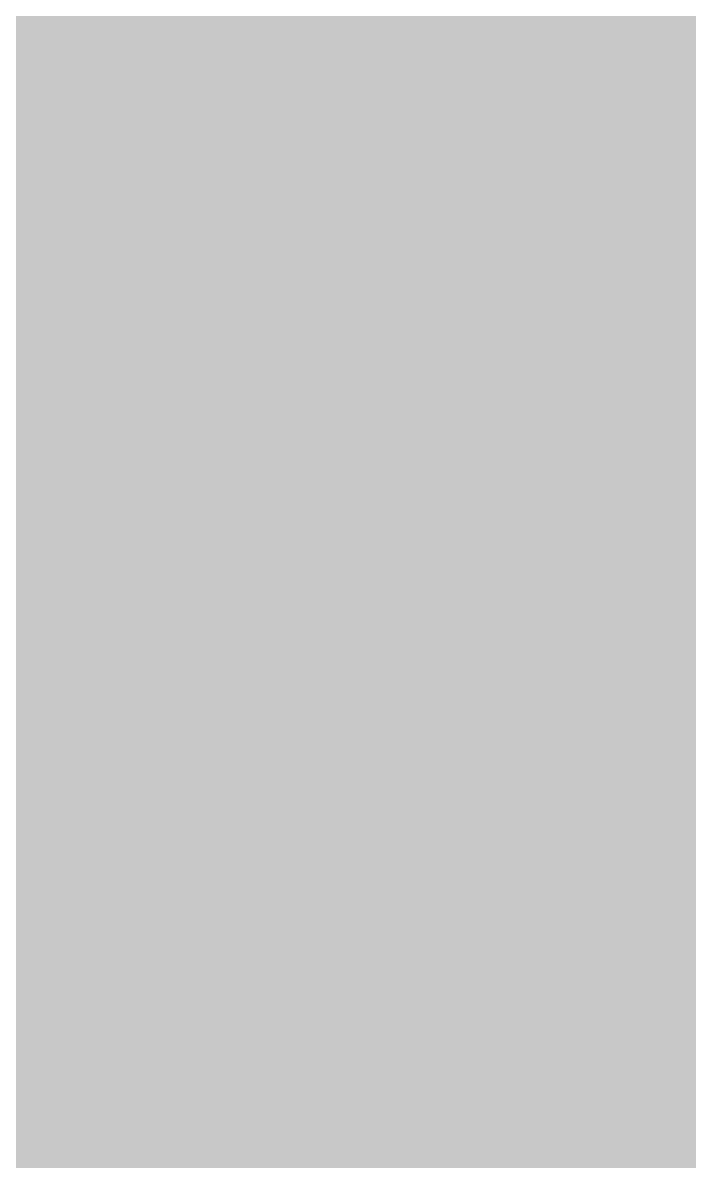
# Model space of a CAD drawing. Header units: millimetres. Extents: x 2043 to 2402, y 736 to 931.
# Drawn here: x 2218.898 to 2219.203, y 803.381 to 803.903 of the extents above; entities that cross this region are included whole.
import ezdxf

# ---------------------------------------------------------------- set-up
doc = ezdxf.new("R2010")
doc.units = ezdxf.units.MM

msp = doc.modelspace()

# ---------------------------------------------------------------- linework, layer by layer
at = {"color": 7, "const_width": 0.12758}
for points in [[(2218.95671, 803.82872), (2218.95671, 807.00253)], [(2218.95671, 803.82872), (2218.95671, 807.00253)], [(2219.18021, 803.51332), (2219.18021, 807.00253)], [(2219.18021, 803.51332), (2219.18021, 807.00253)], [(2218.95673, 803.82439), (2218.95671, 803.82872)], [(2218.95673, 803.82439), (2218.95671, 803.82872)], [(2218.95681, 803.82007), (2218.95673, 803.82439)], [(2218.95681, 803.82007), (2218.95673, 803.82439)], [(2218.95694, 803.81574), (2218.95681, 803.82007)], [(2218.95694, 803.81574), (2218.95681, 803.82007)], [(2218.95713, 803.81142), (2218.95694, 803.81574)], [(2218.95713, 803.81142), (2218.95694, 803.81574)], [(2218.95737, 803.8071), (2218.95713, 803.81142)], [(2218.95737, 803.8071), (2218.95713, 803.81142)], [(2218.95766, 803.80279), (2218.95737, 803.8071)], [(2218.95766, 803.80279), (2218.95737, 803.8071)], [(2218.958, 803.79848), (2218.95766, 803.80279)], [(2218.958, 803.79848), (2218.95766, 803.80279)], [(2218.95839, 803.79418), (2218.958, 803.79848)], [(2218.95839, 803.79418), (2218.958, 803.79848)], [(2218.95884, 803.78988), (2218.95839, 803.79418)], [(2218.95884, 803.78988), (2218.95839, 803.79418)], [(2218.95934, 803.78559), (2218.95884, 803.78988)], [(2218.95934, 803.78559), (2218.95884, 803.78988)], [(2218.9599, 803.7813), (2218.95934, 803.78559)], [(2218.9599, 803.7813), (2218.95934, 803.78559)], [(2218.9605, 803.77703), (2218.9599, 803.7813)], [(2218.9605, 803.77703), (2218.9599, 803.7813)], [(2218.96116, 803.77276), (2218.9605, 803.77703)], [(2218.96116, 803.77276), (2218.9605, 803.77703)], [(2218.96186, 803.7685), (2218.96116, 803.77276)], [(2218.96186, 803.7685), (2218.96116, 803.77276)], [(2218.96262, 803.76426), (2218.96186, 803.7685)], [(2218.96262, 803.76426), (2218.96186, 803.7685)], [(2218.96344, 803.76002), (2218.96262, 803.76426)], [(2218.96344, 803.76002), (2218.96262, 803.76426)], [(2218.9643, 803.7558), (2218.96344, 803.76002)], [(2218.9643, 803.7558), (2218.96344, 803.76002)], [(2218.96521, 803.75159), (2218.9643, 803.7558)], [(2218.96521, 803.75159), (2218.9643, 803.7558)], [(2218.96618, 803.74739), (2218.96521, 803.75159)], [(2218.96618, 803.74739), (2218.96521, 803.75159)], [(2218.9672, 803.74321), (2218.96618, 803.74739)], [(2218.9672, 803.74321), (2218.96618, 803.74739)], [(2218.96827, 803.73904), (2218.9672, 803.74321)], [(2218.96827, 803.73904), (2218.9672, 803.74321)], [(2218.96939, 803.73489), (2218.96827, 803.73904)], [(2218.96939, 803.73489), (2218.96827, 803.73904)], [(2218.97056, 803.73076), (2218.96939, 803.73489)], [(2218.97056, 803.73076), (2218.96939, 803.73489)], [(2218.97178, 803.72664), (2218.97056, 803.73076)], [(2218.97178, 803.72664), (2218.97056, 803.73076)], [(2218.97305, 803.72254), (2218.97178, 803.72664)], [(2218.97305, 803.72254), (2218.97178, 803.72664)], [(2218.97437, 803.71846), (2218.97305, 803.72254)], [(2218.97437, 803.71846), (2218.97305, 803.72254)], [(2218.97574, 803.7144), (2218.97437, 803.71846)], [(2218.97574, 803.7144), (2218.97437, 803.71846)], [(2218.97716, 803.71036), (2218.97574, 803.7144)], [(2218.97716, 803.71036), (2218.97574, 803.7144)], [(2218.97862, 803.70634), (2218.97716, 803.71036)], [(2218.97862, 803.70634), (2218.97716, 803.71036)], [(2218.98014, 803.70234), (2218.97862, 803.70634)], [(2218.98014, 803.70234), (2218.97862, 803.70634)], [(2218.98171, 803.69836), (2218.98014, 803.70234)], [(2218.98171, 803.69836), (2218.98014, 803.70234)], [(2218.98332, 803.69441), (2218.98171, 803.69836)], [(2218.98332, 803.69441), (2218.98171, 803.69836)], [(2218.98498, 803.69048), (2218.98332, 803.69441)], [(2218.98498, 803.69048), (2218.98332, 803.69441)], [(2218.98669, 803.68657), (2218.98498, 803.69048)], [(2218.98669, 803.68657), (2218.98498, 803.69048)], [(2218.98845, 803.68269), (2218.98669, 803.68657)], [(2218.98845, 803.68269), (2218.98669, 803.68657)], [(2218.99026, 803.67883), (2218.98845, 803.68269)], [(2218.99026, 803.67883), (2218.98845, 803.68269)], [(2218.99211, 803.67501), (2218.99026, 803.67883)], [(2218.99211, 803.67501), (2218.99026, 803.67883)], [(2218.99401, 803.6712), (2218.99211, 803.67501)], [(2218.99401, 803.6712), (2218.99211, 803.67501)], [(2218.99595, 803.66743), (2218.99401, 803.6712)], [(2218.99595, 803.66743), (2218.99401, 803.6712)], [(2218.99794, 803.66368), (2218.99595, 803.66743)], [(2218.99794, 803.66368), (2218.99595, 803.66743)], [(2218.99997, 803.65997), (2218.99794, 803.66368)], [(2218.99997, 803.65997), (2218.99794, 803.66368)], [(2219.00206, 803.65628), (2218.99997, 803.65997)], [(2219.00206, 803.65628), (2218.99997, 803.65997)], [(2219.00418, 803.65262), (2219.00206, 803.65628)], [(2219.00418, 803.65262), (2219.00206, 803.65628)], [(2219.00635, 803.649), (2219.00418, 803.65262)], [(2219.00635, 803.649), (2219.00418, 803.65262)], [(2219.00856, 803.6454), (2219.00635, 803.649)], [(2219.00856, 803.6454), (2219.00635, 803.649)], [(2219.01082, 803.64184), (2219.00856, 803.6454)], [(2219.01082, 803.64184), (2219.00856, 803.6454)], [(2219.01312, 803.63831), (2219.01082, 803.64184)], [(2219.01312, 803.63831), (2219.01082, 803.64184)], [(2219.01547, 803.63482), (2219.01312, 803.63831)], [(2219.01547, 803.63482), (2219.01312, 803.63831)], [(2219.01785, 803.63136), (2219.01547, 803.63482)], [(2219.01785, 803.63136), (2219.01547, 803.63482)], [(2219.02028, 803.62793), (2219.01785, 803.63136)], [(2219.02028, 803.62793), (2219.01785, 803.63136)], [(2219.02275, 803.62454), (2219.02028, 803.62793)], [(2219.02275, 803.62454), (2219.02028, 803.62793)], [(2219.02526, 803.62118), (2219.02275, 803.62454)], [(2219.02526, 803.62118), (2219.02275, 803.62454)], [(2219.02782, 803.61786), (2219.02526, 803.62118)], [(2219.02782, 803.61786), (2219.02526, 803.62118)], [(2219.03041, 803.61458), (2219.02782, 803.61786)], [(2219.03041, 803.61458), (2219.02782, 803.61786)], [(2219.03304, 803.61134), (2219.03041, 803.61458)], [(2219.03304, 803.61134), (2219.03041, 803.61458)], [(2219.03571, 803.60813), (2219.03304, 803.61134)], [(2219.03571, 803.60813), (2219.03304, 803.61134)], [(2219.03842, 803.60496), (2219.03571, 803.60813)], [(2219.03842, 803.60496), (2219.03571, 803.60813)], [(2219.04117, 803.60184), (2219.03842, 803.60496)], [(2219.04117, 803.60184), (2219.03842, 803.60496)], [(2219.04395, 803.59875), (2219.04117, 803.60184)], [(2219.04395, 803.59875), (2219.04117, 803.60184)], [(2219.04678, 803.5957), (2219.04395, 803.59875)], [(2219.04678, 803.5957), (2219.04395, 803.59875)], [(2219.04964, 803.59269), (2219.04678, 803.5957)], [(2219.04964, 803.59269), (2219.04678, 803.5957)], [(2219.05254, 803.58973), (2219.04964, 803.59269)], [(2219.05254, 803.58973), (2219.04964, 803.59269)], [(2219.05547, 803.58681), (2219.05254, 803.58973)], [(2219.05547, 803.58681), (2219.05254, 803.58973)], [(2219.05844, 803.58392), (2219.05547, 803.58681)], [(2219.05844, 803.58392), (2219.05547, 803.58681)], [(2219.06144, 803.58109), (2219.05844, 803.58392)], [(2219.06144, 803.58109), (2219.05844, 803.58392)], [(2219.06448, 803.57829), (2219.06144, 803.58109)], [(2219.06448, 803.57829), (2219.06144, 803.58109)], [(2219.06755, 803.57555), (2219.06448, 803.57829)], [(2219.06755, 803.57555), (2219.06448, 803.57829)], [(2219.07066, 803.57284), (2219.06755, 803.57555)], [(2219.07066, 803.57284), (2219.06755, 803.57555)], [(2219.07379, 803.57018), (2219.07066, 803.57284)], [(2219.07379, 803.57018), (2219.07066, 803.57284)], [(2219.07696, 803.56756), (2219.07379, 803.57018)], [(2219.07696, 803.56756), (2219.07379, 803.57018)], [(2219.08016, 803.56499), (2219.07696, 803.56756)], [(2219.08016, 803.56499), (2219.07696, 803.56756)], [(2219.08339, 803.56247), (2219.08016, 803.56499)], [(2219.08339, 803.56247), (2219.08016, 803.56499)], [(2219.08666, 803.56), (2219.08339, 803.56247)], [(2219.08666, 803.56), (2219.08339, 803.56247)], [(2219.08995, 803.55757), (2219.08666, 803.56)], [(2219.08995, 803.55757), (2219.08666, 803.56)], [(2219.09327, 803.55519), (2219.08995, 803.55757)], [(2219.09327, 803.55519), (2219.08995, 803.55757)], [(2219.09662, 803.55286), (2219.09327, 803.55519)], [(2219.09662, 803.55286), (2219.09327, 803.55519)], [(2219.1, 803.55057), (2219.09662, 803.55286)], [(2219.1, 803.55057), (2219.09662, 803.55286)], [(2219.26042, 803.55057), (2219.26379, 803.55286)], [(2219.26042, 803.55057), (2219.26379, 803.55286)], [(2219.26379, 803.55286), (2219.26714, 803.55519)], [(2219.26379, 803.55286), (2219.26714, 803.55519)], [(2219.10341, 803.54834), (2219.1, 803.55057)], [(2219.10341, 803.54834), (2219.1, 803.55057)], [(2219.10684, 803.54615), (2219.10341, 803.54834)], [(2219.10684, 803.54615), (2219.10341, 803.54834)], [(2219.1103, 803.54401), (2219.10684, 803.54615)], [(2219.1103, 803.54401), (2219.10684, 803.54615)], [(2219.25012, 803.54401), (2219.25358, 803.54615)], [(2219.25012, 803.54401), (2219.25358, 803.54615)], [(2219.25358, 803.54615), (2219.25701, 803.54834)], [(2219.25358, 803.54615), (2219.25701, 803.54834)], [(2219.25701, 803.54834), (2219.26042, 803.55057)], [(2219.25701, 803.54834), (2219.26042, 803.55057)], [(2219.11379, 803.54193), (2219.1103, 803.54401)], [(2219.11379, 803.54193), (2219.1103, 803.54401)], [(2219.1173, 803.53989), (2219.11379, 803.54193)], [(2219.1173, 803.53989), (2219.11379, 803.54193)], [(2219.24312, 803.53989), (2219.24663, 803.54193)], [(2219.24312, 803.53989), (2219.24663, 803.54193)], [(2219.24663, 803.54193), (2219.25012, 803.54401)], [(2219.24663, 803.54193), (2219.25012, 803.54401)], [(2219.12083, 803.53791), (2219.1173, 803.53989)], [(2219.12083, 803.53791), (2219.1173, 803.53989)], [(2219.12439, 803.53597), (2219.12083, 803.53791)], [(2219.12439, 803.53597), (2219.12083, 803.53791)], [(2219.12797, 803.53409), (2219.12439, 803.53597)], [(2219.12797, 803.53409), (2219.12439, 803.53597)], [(2219.23244, 803.53409), (2219.23603, 803.53597)], [(2219.23244, 803.53409), (2219.23603, 803.53597)], [(2219.23603, 803.53597), (2219.23959, 803.53791)], [(2219.23603, 803.53597), (2219.23959, 803.53791)], [(2219.23959, 803.53791), (2219.24312, 803.53989)], [(2219.23959, 803.53791), (2219.24312, 803.53989)], [(2219.13158, 803.53226), (2219.12797, 803.53409)], [(2219.13158, 803.53226), (2219.12797, 803.53409)], [(2219.1352, 803.53048), (2219.13158, 803.53226)], [(2219.1352, 803.53048), (2219.13158, 803.53226)], [(2219.13885, 803.52876), (2219.1352, 803.53048)], [(2219.13885, 803.52876), (2219.1352, 803.53048)], [(2219.22156, 803.52876), (2219.22521, 803.53048)], [(2219.22156, 803.52876), (2219.22521, 803.53048)], [(2219.22521, 803.53048), (2219.22884, 803.53226)], [(2219.22521, 803.53048), (2219.22884, 803.53226)], [(2219.22884, 803.53226), (2219.23244, 803.53409)], [(2219.22884, 803.53226), (2219.23244, 803.53409)], [(2219.14252, 803.52708), (2219.13885, 803.52876)], [(2219.14252, 803.52708), (2219.13885, 803.52876)], [(2219.14621, 803.52546), (2219.14252, 803.52708)], [(2219.14621, 803.52546), (2219.14252, 803.52708)], [(2219.14992, 803.5239), (2219.14621, 803.52546)], [(2219.14992, 803.5239), (2219.14621, 803.52546)], [(2219.2105, 803.5239), (2219.21421, 803.52546)], [(2219.2105, 803.5239), (2219.21421, 803.52546)], [(2219.21421, 803.52546), (2219.21789, 803.52708)], [(2219.21421, 803.52546), (2219.21789, 803.52708)], [(2219.21789, 803.52708), (2219.22156, 803.52876)], [(2219.21789, 803.52708), (2219.22156, 803.52876)], [(2219.15365, 803.52239), (2219.14992, 803.5239)], [(2219.15365, 803.52239), (2219.14992, 803.5239)], [(2219.15739, 803.52093), (2219.15365, 803.52239)], [(2219.15739, 803.52093), (2219.15365, 803.52239)], [(2219.16116, 803.51952), (2219.15739, 803.52093)], [(2219.16116, 803.51952), (2219.15739, 803.52093)], [(2219.19926, 803.51952), (2219.20302, 803.52093)], [(2219.19926, 803.51952), (2219.20302, 803.52093)], [(2219.20302, 803.52093), (2219.20677, 803.52239)], [(2219.20302, 803.52093), (2219.20677, 803.52239)], [(2219.20677, 803.52239), (2219.2105, 803.5239)], [(2219.20677, 803.52239), (2219.2105, 803.5239)], [(2219.16493, 803.51817), (2219.16116, 803.51952)], [(2219.16493, 803.51817), (2219.16116, 803.51952)], [(2219.16873, 803.51687), (2219.16493, 803.51817)], [(2219.16873, 803.51687), (2219.16493, 803.51817)], [(2219.17254, 803.51563), (2219.16873, 803.51687)], [(2219.17254, 803.51563), (2219.16873, 803.51687)], [(2219.17637, 803.51445), (2219.17254, 803.51563)], [(2219.17637, 803.51445), (2219.17254, 803.51563)], [(2219.18405, 803.51445), (2219.18787, 803.51563)], [(2219.18405, 803.51445), (2219.18787, 803.51563)], [(2219.18787, 803.51563), (2219.19169, 803.51687)], [(2219.18787, 803.51563), (2219.19169, 803.51687)], [(2219.19169, 803.51687), (2219.19548, 803.51817)], [(2219.19169, 803.51687), (2219.19548, 803.51817)], [(2219.19548, 803.51817), (2219.19926, 803.51952)], [(2219.19548, 803.51817), (2219.19926, 803.51952)], [(2219.18021, 803.51332), (2219.17637, 803.51445)], [(2219.18021, 803.51332), (2219.17637, 803.51445)], [(2219.18021, 803.51332), (2219.18405, 803.51445)], [(2219.18021, 803.51332), (2219.18405, 803.51445)]]:
    msp.add_lwpolyline(points, dxfattribs=at)
at = {"color": 7, "const_width": 0.06379}
for points in [[(2218.95671, 803.79682, 1), (2218.95671, 803.86061, 1)], [(2218.95671, 803.79682, 1), (2218.95671, 803.86061, 1)], [(2218.95671, 803.79682, 1), (2218.95671, 803.86061, 1)], [(2218.95671, 803.79682, 1), (2218.95671, 803.86061, 1)], [(2218.95673, 803.7925, 1), (2218.95673, 803.85629, 1)], [(2218.95673, 803.7925, 1), (2218.95673, 803.85629, 1)], [(2218.95673, 803.7925, 1), (2218.95673, 803.85629, 1)], [(2218.95673, 803.7925, 1), (2218.95673, 803.85629, 1)], [(2218.95681, 803.78817, 1), (2218.95681, 803.85196, 1)], [(2218.95681, 803.78817, 1), (2218.95681, 803.85196, 1)], [(2218.95681, 803.78817, 1), (2218.95681, 803.85196, 1)], [(2218.95681, 803.78817, 1), (2218.95681, 803.85196, 1)], [(2218.95694, 803.78385, 1), (2218.95694, 803.84764, 1)], [(2218.95694, 803.78385, 1), (2218.95694, 803.84764, 1)], [(2218.95694, 803.78385, 1), (2218.95694, 803.84764, 1)], [(2218.95694, 803.78385, 1), (2218.95694, 803.84764, 1)], [(2218.95713, 803.77953, 1), (2218.95713, 803.84332, 1)], [(2218.95713, 803.77953, 1), (2218.95713, 803.84332, 1)], [(2218.95713, 803.77953, 1), (2218.95713, 803.84332, 1)], [(2218.95713, 803.77953, 1), (2218.95713, 803.84332, 1)], [(2218.95737, 803.77521, 1), (2218.95737, 803.839, 1)], [(2218.95737, 803.77521, 1), (2218.95737, 803.839, 1)], [(2218.95737, 803.77521, 1), (2218.95737, 803.839, 1)], [(2218.95737, 803.77521, 1), (2218.95737, 803.839, 1)], [(2218.95766, 803.77089, 1), (2218.95766, 803.83468, 1)], [(2218.95766, 803.77089, 1), (2218.95766, 803.83468, 1)], [(2218.95766, 803.77089, 1), (2218.95766, 803.83468, 1)], [(2218.95766, 803.77089, 1), (2218.95766, 803.83468, 1)], [(2218.958, 803.76659, 1), (2218.958, 803.83038, 1)], [(2218.958, 803.76659, 1), (2218.958, 803.83038, 1)], [(2218.958, 803.76659, 1), (2218.958, 803.83038, 1)], [(2218.958, 803.76659, 1), (2218.958, 803.83038, 1)], [(2218.95839, 803.76228, 1), (2218.95839, 803.82607, 1)], [(2218.95839, 803.76228, 1), (2218.95839, 803.82607, 1)], [(2218.95839, 803.76228, 1), (2218.95839, 803.82607, 1)], [(2218.95839, 803.76228, 1), (2218.95839, 803.82607, 1)], [(2218.95884, 803.75798, 1), (2218.95884, 803.82177, 1)], [(2218.95884, 803.75798, 1), (2218.95884, 803.82177, 1)], [(2218.95884, 803.75798, 1), (2218.95884, 803.82177, 1)], [(2218.95884, 803.75798, 1), (2218.95884, 803.82177, 1)], [(2218.95934, 803.75369, 1), (2218.95934, 803.81748, 1)], [(2218.95934, 803.75369, 1), (2218.95934, 803.81748, 1)], [(2218.95934, 803.75369, 1), (2218.95934, 803.81748, 1)], [(2218.95934, 803.75369, 1), (2218.95934, 803.81748, 1)], [(2218.9599, 803.74941, 1), (2218.9599, 803.8132, 1)], [(2218.9599, 803.74941, 1), (2218.9599, 803.8132, 1)], [(2218.9599, 803.74941, 1), (2218.9599, 803.8132, 1)], [(2218.9599, 803.74941, 1), (2218.9599, 803.8132, 1)], [(2218.9605, 803.74513, 1), (2218.9605, 803.80892, 1)], [(2218.9605, 803.74513, 1), (2218.9605, 803.80892, 1)], [(2218.9605, 803.74513, 1), (2218.9605, 803.80892, 1)], [(2218.9605, 803.74513, 1), (2218.9605, 803.80892, 1)], [(2218.96116, 803.74086, 1), (2218.96116, 803.80465, 1)], [(2218.96116, 803.74086, 1), (2218.96116, 803.80465, 1)], [(2218.96116, 803.74086, 1), (2218.96116, 803.80465, 1)], [(2218.96116, 803.74086, 1), (2218.96116, 803.80465, 1)], [(2218.96186, 803.73661, 1), (2218.96186, 803.8004, 1)], [(2218.96186, 803.73661, 1), (2218.96186, 803.8004, 1)], [(2218.96186, 803.73661, 1), (2218.96186, 803.8004, 1)], [(2218.96186, 803.73661, 1), (2218.96186, 803.8004, 1)], [(2218.96262, 803.73236, 1), (2218.96262, 803.79615, 1)], [(2218.96262, 803.73236, 1), (2218.96262, 803.79615, 1)], [(2218.96262, 803.73236, 1), (2218.96262, 803.79615, 1)], [(2218.96262, 803.73236, 1), (2218.96262, 803.79615, 1)], [(2218.96344, 803.72813, 1), (2218.96344, 803.79192, 1)], [(2218.96344, 803.72813, 1), (2218.96344, 803.79192, 1)], [(2218.96344, 803.72813, 1), (2218.96344, 803.79192, 1)], [(2218.96344, 803.72813, 1), (2218.96344, 803.79192, 1)], [(2218.9643, 803.7239, 1), (2218.9643, 803.78769, 1)], [(2218.9643, 803.7239, 1), (2218.9643, 803.78769, 1)], [(2218.9643, 803.7239, 1), (2218.9643, 803.78769, 1)], [(2218.9643, 803.7239, 1), (2218.9643, 803.78769, 1)], [(2218.96521, 803.7197, 1), (2218.96521, 803.78349, 1)], [(2218.96521, 803.7197, 1), (2218.96521, 803.78349, 1)], [(2218.96521, 803.7197, 1), (2218.96521, 803.78349, 1)], [(2218.96521, 803.7197, 1), (2218.96521, 803.78349, 1)], [(2218.96618, 803.7155, 1), (2218.96618, 803.77929, 1)], [(2218.96618, 803.7155, 1), (2218.96618, 803.77929, 1)], [(2218.96618, 803.7155, 1), (2218.96618, 803.77929, 1)], [(2218.96618, 803.7155, 1), (2218.96618, 803.77929, 1)], [(2218.9672, 803.71132, 1), (2218.9672, 803.77511, 1)], [(2218.9672, 803.71132, 1), (2218.9672, 803.77511, 1)], [(2218.9672, 803.71132, 1), (2218.9672, 803.77511, 1)], [(2218.9672, 803.71132, 1), (2218.9672, 803.77511, 1)], [(2218.96827, 803.70715, 1), (2218.96827, 803.77094, 1)], [(2218.96827, 803.70715, 1), (2218.96827, 803.77094, 1)], [(2218.96827, 803.70715, 1), (2218.96827, 803.77094, 1)], [(2218.96827, 803.70715, 1), (2218.96827, 803.77094, 1)], [(2218.96939, 803.703, 1), (2218.96939, 803.76679, 1)], [(2218.96939, 803.703, 1), (2218.96939, 803.76679, 1)], [(2218.96939, 803.703, 1), (2218.96939, 803.76679, 1)], [(2218.96939, 803.703, 1), (2218.96939, 803.76679, 1)], [(2218.97056, 803.69886, 1), (2218.97056, 803.76265, 1)], [(2218.97056, 803.69886, 1), (2218.97056, 803.76265, 1)], [(2218.97056, 803.69886, 1), (2218.97056, 803.76265, 1)], [(2218.97056, 803.69886, 1), (2218.97056, 803.76265, 1)], [(2218.97178, 803.69475, 1), (2218.97178, 803.75853, 1)], [(2218.97178, 803.69475, 1), (2218.97178, 803.75853, 1)], [(2218.97178, 803.69475, 1), (2218.97178, 803.75853, 1)], [(2218.97178, 803.69475, 1), (2218.97178, 803.75853, 1)], [(2218.97305, 803.69065, 1), (2218.97305, 803.75444, 1)], [(2218.97305, 803.69065, 1), (2218.97305, 803.75444, 1)], [(2218.97305, 803.69065, 1), (2218.97305, 803.75444, 1)], [(2218.97305, 803.69065, 1), (2218.97305, 803.75444, 1)], [(2218.97437, 803.68657, 1), (2218.97437, 803.75036, 1)], [(2218.97437, 803.68657, 1), (2218.97437, 803.75036, 1)], [(2218.97437, 803.68657, 1), (2218.97437, 803.75036, 1)], [(2218.97437, 803.68657, 1), (2218.97437, 803.75036, 1)], [(2218.97574, 803.6825, 1), (2218.97574, 803.74629, 1)], [(2218.97574, 803.6825, 1), (2218.97574, 803.74629, 1)], [(2218.97574, 803.6825, 1), (2218.97574, 803.74629, 1)], [(2218.97574, 803.6825, 1), (2218.97574, 803.74629, 1)], [(2218.97716, 803.67846, 1), (2218.97716, 803.74225, 1)], [(2218.97716, 803.67846, 1), (2218.97716, 803.74225, 1)], [(2218.97716, 803.67846, 1), (2218.97716, 803.74225, 1)], [(2218.97716, 803.67846, 1), (2218.97716, 803.74225, 1)], [(2218.97862, 803.67444, 1), (2218.97862, 803.73823, 1)], [(2218.97862, 803.67444, 1), (2218.97862, 803.73823, 1)], [(2218.97862, 803.67444, 1), (2218.97862, 803.73823, 1)], [(2218.97862, 803.67444, 1), (2218.97862, 803.73823, 1)], [(2218.98014, 803.67044, 1), (2218.98014, 803.73423, 1)], [(2218.98014, 803.67044, 1), (2218.98014, 803.73423, 1)], [(2218.98014, 803.67044, 1), (2218.98014, 803.73423, 1)], [(2218.98014, 803.67044, 1), (2218.98014, 803.73423, 1)], [(2218.98171, 803.66647, 1), (2218.98171, 803.73026, 1)], [(2218.98171, 803.66647, 1), (2218.98171, 803.73026, 1)], [(2218.98171, 803.66647, 1), (2218.98171, 803.73026, 1)], [(2218.98171, 803.66647, 1), (2218.98171, 803.73026, 1)], [(2218.98332, 803.66251, 1), (2218.98332, 803.7263, 1)], [(2218.98332, 803.66251, 1), (2218.98332, 803.7263, 1)], [(2218.98332, 803.66251, 1), (2218.98332, 803.7263, 1)], [(2218.98332, 803.66251, 1), (2218.98332, 803.7263, 1)], [(2218.98498, 803.65858, 1), (2218.98498, 803.72237, 1)], [(2218.98498, 803.65858, 1), (2218.98498, 803.72237, 1)], [(2218.98498, 803.65858, 1), (2218.98498, 803.72237, 1)], [(2218.98498, 803.65858, 1), (2218.98498, 803.72237, 1)], [(2218.98669, 803.65468, 1), (2218.98669, 803.71847, 1)], [(2218.98669, 803.65468, 1), (2218.98669, 803.71847, 1)], [(2218.98669, 803.65468, 1), (2218.98669, 803.71847, 1)], [(2218.98669, 803.65468, 1), (2218.98669, 803.71847, 1)], [(2218.98845, 803.6508, 1), (2218.98845, 803.71458, 1)], [(2218.98845, 803.6508, 1), (2218.98845, 803.71458, 1)], [(2218.98845, 803.6508, 1), (2218.98845, 803.71458, 1)], [(2218.98845, 803.6508, 1), (2218.98845, 803.71458, 1)], [(2218.99026, 803.64694, 1), (2218.99026, 803.71073, 1)], [(2218.99026, 803.64694, 1), (2218.99026, 803.71073, 1)], [(2218.99026, 803.64694, 1), (2218.99026, 803.71073, 1)], [(2218.99026, 803.64694, 1), (2218.99026, 803.71073, 1)], [(2218.99211, 803.64311, 1), (2218.99211, 803.7069, 1)], [(2218.99211, 803.64311, 1), (2218.99211, 803.7069, 1)], [(2218.99211, 803.64311, 1), (2218.99211, 803.7069, 1)], [(2218.99211, 803.64311, 1), (2218.99211, 803.7069, 1)], [(2218.99401, 803.63931, 1), (2218.99401, 803.7031, 1)], [(2218.99401, 803.63931, 1), (2218.99401, 803.7031, 1)], [(2218.99401, 803.63931, 1), (2218.99401, 803.7031, 1)], [(2218.99401, 803.63931, 1), (2218.99401, 803.7031, 1)], [(2218.99595, 803.63554, 1), (2218.99595, 803.69932, 1)], [(2218.99595, 803.63554, 1), (2218.99595, 803.69932, 1)], [(2218.99595, 803.63554, 1), (2218.99595, 803.69932, 1)], [(2218.99595, 803.63554, 1), (2218.99595, 803.69932, 1)], [(2218.99794, 803.63179, 1), (2218.99794, 803.69558, 1)], [(2218.99794, 803.63179, 1), (2218.99794, 803.69558, 1)], [(2218.99794, 803.63179, 1), (2218.99794, 803.69558, 1)], [(2218.99794, 803.63179, 1), (2218.99794, 803.69558, 1)], [(2218.99997, 803.62807, 1), (2218.99997, 803.69186, 1)], [(2218.99997, 803.62807, 1), (2218.99997, 803.69186, 1)], [(2218.99997, 803.62807, 1), (2218.99997, 803.69186, 1)], [(2218.99997, 803.62807, 1), (2218.99997, 803.69186, 1)], [(2219.00206, 803.62438, 1), (2219.00206, 803.68817, 1)], [(2219.00206, 803.62438, 1), (2219.00206, 803.68817, 1)], [(2219.00206, 803.62438, 1), (2219.00206, 803.68817, 1)], [(2219.00206, 803.62438, 1), (2219.00206, 803.68817, 1)], [(2219.00418, 803.62073, 1), (2219.00418, 803.68452, 1)], [(2219.00418, 803.62073, 1), (2219.00418, 803.68452, 1)], [(2219.00418, 803.62073, 1), (2219.00418, 803.68452, 1)], [(2219.00418, 803.62073, 1), (2219.00418, 803.68452, 1)], [(2219.00635, 803.6171, 1), (2219.00635, 803.68089, 1)], [(2219.00635, 803.6171, 1), (2219.00635, 803.68089, 1)], [(2219.00635, 803.6171, 1), (2219.00635, 803.68089, 1)], [(2219.00635, 803.6171, 1), (2219.00635, 803.68089, 1)], [(2219.00856, 803.61351, 1), (2219.00856, 803.6773, 1)], [(2219.00856, 803.61351, 1), (2219.00856, 803.6773, 1)], [(2219.00856, 803.61351, 1), (2219.00856, 803.6773, 1)], [(2219.00856, 803.61351, 1), (2219.00856, 803.6773, 1)], [(2219.01082, 803.60995, 1), (2219.01082, 803.67374, 1)], [(2219.01082, 803.60995, 1), (2219.01082, 803.67374, 1)], [(2219.01082, 803.60995, 1), (2219.01082, 803.67374, 1)], [(2219.01082, 803.60995, 1), (2219.01082, 803.67374, 1)], [(2219.01312, 803.60642, 1), (2219.01312, 803.67021, 1)], [(2219.01312, 803.60642, 1), (2219.01312, 803.67021, 1)], [(2219.01312, 803.60642, 1), (2219.01312, 803.67021, 1)], [(2219.01312, 803.60642, 1), (2219.01312, 803.67021, 1)], [(2219.01547, 803.60292, 1), (2219.01547, 803.66671, 1)], [(2219.01547, 803.60292, 1), (2219.01547, 803.66671, 1)], [(2219.01547, 803.60292, 1), (2219.01547, 803.66671, 1)], [(2219.01547, 803.60292, 1), (2219.01547, 803.66671, 1)], [(2219.01785, 803.59946, 1), (2219.01785, 803.66325, 1)], [(2219.01785, 803.59946, 1), (2219.01785, 803.66325, 1)], [(2219.01785, 803.59946, 1), (2219.01785, 803.66325, 1)], [(2219.01785, 803.59946, 1), (2219.01785, 803.66325, 1)], [(2219.02028, 803.59604, 1), (2219.02028, 803.65983, 1)], [(2219.02028, 803.59604, 1), (2219.02028, 803.65983, 1)], [(2219.02028, 803.59604, 1), (2219.02028, 803.65983, 1)], [(2219.02028, 803.59604, 1), (2219.02028, 803.65983, 1)], [(2219.02275, 803.59264, 1), (2219.02275, 803.65643, 1)], [(2219.02275, 803.59264, 1), (2219.02275, 803.65643, 1)], [(2219.02275, 803.59264, 1), (2219.02275, 803.65643, 1)], [(2219.02275, 803.59264, 1), (2219.02275, 803.65643, 1)], [(2219.02526, 803.58929, 1), (2219.02526, 803.65308, 1)], [(2219.02526, 803.58929, 1), (2219.02526, 803.65308, 1)], [(2219.02526, 803.58929, 1), (2219.02526, 803.65308, 1)], [(2219.02526, 803.58929, 1), (2219.02526, 803.65308, 1)], [(2219.02782, 803.58597, 1), (2219.02782, 803.64976, 1)], [(2219.02782, 803.58597, 1), (2219.02782, 803.64976, 1)], [(2219.02782, 803.58597, 1), (2219.02782, 803.64976, 1)], [(2219.02782, 803.58597, 1), (2219.02782, 803.64976, 1)], [(2219.03041, 803.58269, 1), (2219.03041, 803.64648, 1)], [(2219.03041, 803.58269, 1), (2219.03041, 803.64648, 1)], [(2219.03041, 803.58269, 1), (2219.03041, 803.64648, 1)], [(2219.03041, 803.58269, 1), (2219.03041, 803.64648, 1)], [(2219.03304, 803.57944, 1), (2219.03304, 803.64323, 1)], [(2219.03304, 803.57944, 1), (2219.03304, 803.64323, 1)], [(2219.03304, 803.57944, 1), (2219.03304, 803.64323, 1)], [(2219.03304, 803.57944, 1), (2219.03304, 803.64323, 1)], [(2219.03571, 803.57624, 1), (2219.03571, 803.64003, 1)], [(2219.03571, 803.57624, 1), (2219.03571, 803.64003, 1)], [(2219.03571, 803.57624, 1), (2219.03571, 803.64003, 1)], [(2219.03571, 803.57624, 1), (2219.03571, 803.64003, 1)], [(2219.03842, 803.57307, 1), (2219.03842, 803.63686, 1)], [(2219.03842, 803.57307, 1), (2219.03842, 803.63686, 1)], [(2219.03842, 803.57307, 1), (2219.03842, 803.63686, 1)], [(2219.03842, 803.57307, 1), (2219.03842, 803.63686, 1)], [(2219.04117, 803.56994, 1), (2219.04117, 803.63373, 1)], [(2219.04117, 803.56994, 1), (2219.04117, 803.63373, 1)], [(2219.04117, 803.56994, 1), (2219.04117, 803.63373, 1)], [(2219.04117, 803.56994, 1), (2219.04117, 803.63373, 1)], [(2219.04395, 803.56685, 1), (2219.04395, 803.63064, 1)], [(2219.04395, 803.56685, 1), (2219.04395, 803.63064, 1)], [(2219.04395, 803.56685, 1), (2219.04395, 803.63064, 1)], [(2219.04395, 803.56685, 1), (2219.04395, 803.63064, 1)], [(2219.04678, 803.56381, 1), (2219.04678, 803.6276, 1)], [(2219.04678, 803.56381, 1), (2219.04678, 803.6276, 1)], [(2219.04678, 803.56381, 1), (2219.04678, 803.6276, 1)], [(2219.04678, 803.56381, 1), (2219.04678, 803.6276, 1)], [(2219.04964, 803.5608, 1), (2219.04964, 803.62459, 1)], [(2219.04964, 803.5608, 1), (2219.04964, 803.62459, 1)], [(2219.04964, 803.5608, 1), (2219.04964, 803.62459, 1)], [(2219.04964, 803.5608, 1), (2219.04964, 803.62459, 1)], [(2219.05254, 803.55783, 1), (2219.05254, 803.62162, 1)], [(2219.05254, 803.55783, 1), (2219.05254, 803.62162, 1)], [(2219.05254, 803.55783, 1), (2219.05254, 803.62162, 1)], [(2219.05254, 803.55783, 1), (2219.05254, 803.62162, 1)], [(2219.05547, 803.55491, 1), (2219.05547, 803.6187, 1)], [(2219.05547, 803.55491, 1), (2219.05547, 803.6187, 1)], [(2219.05547, 803.55491, 1), (2219.05547, 803.6187, 1)], [(2219.05547, 803.55491, 1), (2219.05547, 803.6187, 1)], [(2219.05844, 803.55203, 1), (2219.05844, 803.61582, 1)], [(2219.05844, 803.55203, 1), (2219.05844, 803.61582, 1)], [(2219.05844, 803.55203, 1), (2219.05844, 803.61582, 1)], [(2219.05844, 803.55203, 1), (2219.05844, 803.61582, 1)], [(2219.06144, 803.54919, 1), (2219.06144, 803.61298, 1)], [(2219.06144, 803.54919, 1), (2219.06144, 803.61298, 1)], [(2219.06144, 803.54919, 1), (2219.06144, 803.61298, 1)], [(2219.06144, 803.54919, 1), (2219.06144, 803.61298, 1)], [(2219.06448, 803.5464, 1), (2219.06448, 803.61019, 1)], [(2219.06448, 803.5464, 1), (2219.06448, 803.61019, 1)], [(2219.06448, 803.5464, 1), (2219.06448, 803.61019, 1)], [(2219.06448, 803.5464, 1), (2219.06448, 803.61019, 1)], [(2219.06755, 803.54365, 1), (2219.06755, 803.60744, 1)], [(2219.06755, 803.54365, 1), (2219.06755, 803.60744, 1)], [(2219.06755, 803.54365, 1), (2219.06755, 803.60744, 1)], [(2219.06755, 803.54365, 1), (2219.06755, 803.60744, 1)], [(2219.07066, 803.54095, 1), (2219.07066, 803.60474, 1)], [(2219.07066, 803.54095, 1), (2219.07066, 803.60474, 1)], [(2219.07066, 803.54095, 1), (2219.07066, 803.60474, 1)], [(2219.07066, 803.54095, 1), (2219.07066, 803.60474, 1)], [(2219.07379, 803.53828, 1), (2219.07379, 803.60207, 1)], [(2219.07379, 803.53828, 1), (2219.07379, 803.60207, 1)], [(2219.07379, 803.53828, 1), (2219.07379, 803.60207, 1)], [(2219.07379, 803.53828, 1), (2219.07379, 803.60207, 1)], [(2219.07696, 803.53567, 1), (2219.07696, 803.59946, 1)], [(2219.07696, 803.53567, 1), (2219.07696, 803.59946, 1)], [(2219.07696, 803.53567, 1), (2219.07696, 803.59946, 1)], [(2219.07696, 803.53567, 1), (2219.07696, 803.59946, 1)], [(2219.08016, 803.5331, 1), (2219.08016, 803.59689, 1)], [(2219.08016, 803.5331, 1), (2219.08016, 803.59689, 1)], [(2219.08016, 803.5331, 1), (2219.08016, 803.59689, 1)], [(2219.08016, 803.5331, 1), (2219.08016, 803.59689, 1)], [(2219.08339, 803.53058, 1), (2219.08339, 803.59437, 1)], [(2219.08339, 803.53058, 1), (2219.08339, 803.59437, 1)], [(2219.08339, 803.53058, 1), (2219.08339, 803.59437, 1)], [(2219.08339, 803.53058, 1), (2219.08339, 803.59437, 1)], [(2219.08666, 803.5281, 1), (2219.08666, 803.59189, 1)], [(2219.08666, 803.5281, 1), (2219.08666, 803.59189, 1)], [(2219.08666, 803.5281, 1), (2219.08666, 803.59189, 1)], [(2219.08666, 803.5281, 1), (2219.08666, 803.59189, 1)], [(2219.08995, 803.52568, 1), (2219.08995, 803.58946, 1)], [(2219.08995, 803.52568, 1), (2219.08995, 803.58946, 1)], [(2219.08995, 803.52568, 1), (2219.08995, 803.58946, 1)], [(2219.08995, 803.52568, 1), (2219.08995, 803.58946, 1)], [(2219.09327, 803.52329, 1), (2219.09327, 803.58708, 1)], [(2219.09327, 803.52329, 1), (2219.09327, 803.58708, 1)], [(2219.09327, 803.52329, 1), (2219.09327, 803.58708, 1)], [(2219.09327, 803.52329, 1), (2219.09327, 803.58708, 1)], [(2219.09662, 803.52096, 1), (2219.09662, 803.58475, 1)], [(2219.09662, 803.52096, 1), (2219.09662, 803.58475, 1)], [(2219.09662, 803.52096, 1), (2219.09662, 803.58475, 1)], [(2219.09662, 803.52096, 1), (2219.09662, 803.58475, 1)], [(2219.26379, 803.52096, 1), (2219.26379, 803.58475, 1)], [(2219.26379, 803.52096, 1), (2219.26379, 803.58475, 1)], [(2219.26379, 803.52096, 1), (2219.26379, 803.58475, 1)], [(2219.26379, 803.52096, 1), (2219.26379, 803.58475, 1)], [(2219.1, 803.51868, 1), (2219.1, 803.58247, 1)], [(2219.1, 803.51868, 1), (2219.1, 803.58247, 1)], [(2219.1, 803.51868, 1), (2219.1, 803.58247, 1)], [(2219.1, 803.51868, 1), (2219.1, 803.58247, 1)], [(2219.10341, 803.51644, 1), (2219.10341, 803.58023, 1)], [(2219.10341, 803.51644, 1), (2219.10341, 803.58023, 1)], [(2219.10341, 803.51644, 1), (2219.10341, 803.58023, 1)], [(2219.10341, 803.51644, 1), (2219.10341, 803.58023, 1)], [(2219.10684, 803.51426, 1), (2219.10684, 803.57804, 1)], [(2219.10684, 803.51426, 1), (2219.10684, 803.57804, 1)], [(2219.10684, 803.51426, 1), (2219.10684, 803.57804, 1)], [(2219.10684, 803.51426, 1), (2219.10684, 803.57804, 1)], [(2219.25358, 803.51426, 1), (2219.25358, 803.57804, 1)], [(2219.25358, 803.51426, 1), (2219.25358, 803.57804, 1)], [(2219.25358, 803.51426, 1), (2219.25358, 803.57804, 1)], [(2219.25358, 803.51426, 1), (2219.25358, 803.57804, 1)], [(2219.25701, 803.51644, 1), (2219.25701, 803.58023, 1)], [(2219.25701, 803.51644, 1), (2219.25701, 803.58023, 1)], [(2219.25701, 803.51644, 1), (2219.25701, 803.58023, 1)], [(2219.25701, 803.51644, 1), (2219.25701, 803.58023, 1)], [(2219.26042, 803.51868, 1), (2219.26042, 803.58247, 1)], [(2219.26042, 803.51868, 1), (2219.26042, 803.58247, 1)], [(2219.26042, 803.51868, 1), (2219.26042, 803.58247, 1)], [(2219.26042, 803.51868, 1), (2219.26042, 803.58247, 1)], [(2219.1103, 803.51212, 1), (2219.1103, 803.57591, 1)], [(2219.1103, 803.51212, 1), (2219.1103, 803.57591, 1)], [(2219.1103, 803.51212, 1), (2219.1103, 803.57591, 1)], [(2219.1103, 803.51212, 1), (2219.1103, 803.57591, 1)], [(2219.11379, 803.51003, 1), (2219.11379, 803.57382, 1)], [(2219.11379, 803.51003, 1), (2219.11379, 803.57382, 1)], [(2219.11379, 803.51003, 1), (2219.11379, 803.57382, 1)], [(2219.11379, 803.51003, 1), (2219.11379, 803.57382, 1)], [(2219.24663, 803.51003, 1), (2219.24663, 803.57382, 1)], [(2219.24663, 803.51003, 1), (2219.24663, 803.57382, 1)], [(2219.24663, 803.51003, 1), (2219.24663, 803.57382, 1)], [(2219.24663, 803.51003, 1), (2219.24663, 803.57382, 1)], [(2219.25012, 803.51212, 1), (2219.25012, 803.57591, 1)], [(2219.25012, 803.51212, 1), (2219.25012, 803.57591, 1)], [(2219.25012, 803.51212, 1), (2219.25012, 803.57591, 1)], [(2219.25012, 803.51212, 1), (2219.25012, 803.57591, 1)], [(2219.1173, 803.508, 1), (2219.1173, 803.57179, 1)], [(2219.1173, 803.508, 1), (2219.1173, 803.57179, 1)], [(2219.1173, 803.508, 1), (2219.1173, 803.57179, 1)], [(2219.1173, 803.508, 1), (2219.1173, 803.57179, 1)], [(2219.12083, 803.50601, 1), (2219.12083, 803.5698, 1)], [(2219.12083, 803.50601, 1), (2219.12083, 803.5698, 1)], [(2219.12083, 803.50601, 1), (2219.12083, 803.5698, 1)], [(2219.12083, 803.50601, 1), (2219.12083, 803.5698, 1)], [(2219.12439, 803.50408, 1), (2219.12439, 803.56787, 1)], [(2219.12439, 803.50408, 1), (2219.12439, 803.56787, 1)], [(2219.12439, 803.50408, 1), (2219.12439, 803.56787, 1)], [(2219.12439, 803.50408, 1), (2219.12439, 803.56787, 1)], [(2219.23603, 803.50408, 1), (2219.23603, 803.56787, 1)], [(2219.23603, 803.50408, 1), (2219.23603, 803.56787, 1)], [(2219.23603, 803.50408, 1), (2219.23603, 803.56787, 1)], [(2219.23603, 803.50408, 1), (2219.23603, 803.56787, 1)], [(2219.23959, 803.50601, 1), (2219.23959, 803.5698, 1)], [(2219.23959, 803.50601, 1), (2219.23959, 803.5698, 1)], [(2219.23959, 803.50601, 1), (2219.23959, 803.5698, 1)], [(2219.23959, 803.50601, 1), (2219.23959, 803.5698, 1)], [(2219.24312, 803.508, 1), (2219.24312, 803.57179, 1)], [(2219.24312, 803.508, 1), (2219.24312, 803.57179, 1)], [(2219.24312, 803.508, 1), (2219.24312, 803.57179, 1)], [(2219.24312, 803.508, 1), (2219.24312, 803.57179, 1)], [(2219.12797, 803.5022, 1), (2219.12797, 803.56599, 1)], [(2219.12797, 803.5022, 1), (2219.12797, 803.56599, 1)], [(2219.12797, 803.5022, 1), (2219.12797, 803.56599, 1)], [(2219.12797, 803.5022, 1), (2219.12797, 803.56599, 1)], [(2219.13158, 803.50037, 1), (2219.13158, 803.56416, 1)], [(2219.13158, 803.50037, 1), (2219.13158, 803.56416, 1)], [(2219.13158, 803.50037, 1), (2219.13158, 803.56416, 1)], [(2219.13158, 803.50037, 1), (2219.13158, 803.56416, 1)], [(2219.1352, 803.49859, 1), (2219.1352, 803.56238, 1)], [(2219.1352, 803.49859, 1), (2219.1352, 803.56238, 1)], [(2219.1352, 803.49859, 1), (2219.1352, 803.56238, 1)], [(2219.1352, 803.49859, 1), (2219.1352, 803.56238, 1)], [(2219.22521, 803.49859, 1), (2219.22521, 803.56238, 1)], [(2219.22521, 803.49859, 1), (2219.22521, 803.56238, 1)], [(2219.22521, 803.49859, 1), (2219.22521, 803.56238, 1)], [(2219.22521, 803.49859, 1), (2219.22521, 803.56238, 1)], [(2219.22884, 803.50037, 1), (2219.22884, 803.56416, 1)], [(2219.22884, 803.50037, 1), (2219.22884, 803.56416, 1)], [(2219.22884, 803.50037, 1), (2219.22884, 803.56416, 1)], [(2219.22884, 803.50037, 1), (2219.22884, 803.56416, 1)], [(2219.23244, 803.5022, 1), (2219.23244, 803.56599, 1)], [(2219.23244, 803.5022, 1), (2219.23244, 803.56599, 1)], [(2219.23244, 803.5022, 1), (2219.23244, 803.56599, 1)], [(2219.23244, 803.5022, 1), (2219.23244, 803.56599, 1)], [(2219.13885, 803.49686, 1), (2219.13885, 803.56065, 1)], [(2219.13885, 803.49686, 1), (2219.13885, 803.56065, 1)], [(2219.13885, 803.49686, 1), (2219.13885, 803.56065, 1)], [(2219.13885, 803.49686, 1), (2219.13885, 803.56065, 1)], [(2219.14252, 803.49519, 1), (2219.14252, 803.55898, 1)], [(2219.14252, 803.49519, 1), (2219.14252, 803.55898, 1)], [(2219.14252, 803.49519, 1), (2219.14252, 803.55898, 1)], [(2219.14252, 803.49519, 1), (2219.14252, 803.55898, 1)], [(2219.14621, 803.49357, 1), (2219.14621, 803.55736, 1)], [(2219.14621, 803.49357, 1), (2219.14621, 803.55736, 1)], [(2219.14621, 803.49357, 1), (2219.14621, 803.55736, 1)], [(2219.14621, 803.49357, 1), (2219.14621, 803.55736, 1)], [(2219.21421, 803.49357, 1), (2219.21421, 803.55736, 1)], [(2219.21421, 803.49357, 1), (2219.21421, 803.55736, 1)], [(2219.21421, 803.49357, 1), (2219.21421, 803.55736, 1)], [(2219.21421, 803.49357, 1), (2219.21421, 803.55736, 1)], [(2219.21789, 803.49519, 1), (2219.21789, 803.55898, 1)], [(2219.21789, 803.49519, 1), (2219.21789, 803.55898, 1)], [(2219.21789, 803.49519, 1), (2219.21789, 803.55898, 1)], [(2219.21789, 803.49519, 1), (2219.21789, 803.55898, 1)], [(2219.22156, 803.49686, 1), (2219.22156, 803.56065, 1)], [(2219.22156, 803.49686, 1), (2219.22156, 803.56065, 1)], [(2219.22156, 803.49686, 1), (2219.22156, 803.56065, 1)], [(2219.22156, 803.49686, 1), (2219.22156, 803.56065, 1)], [(2219.14992, 803.492, 1), (2219.14992, 803.55579, 1)], [(2219.14992, 803.492, 1), (2219.14992, 803.55579, 1)], [(2219.14992, 803.492, 1), (2219.14992, 803.55579, 1)], [(2219.14992, 803.492, 1), (2219.14992, 803.55579, 1)], [(2219.15365, 803.49049, 1), (2219.15365, 803.55428, 1)], [(2219.15365, 803.49049, 1), (2219.15365, 803.55428, 1)], [(2219.15365, 803.49049, 1), (2219.15365, 803.55428, 1)], [(2219.15365, 803.49049, 1), (2219.15365, 803.55428, 1)], [(2219.15739, 803.48903, 1), (2219.15739, 803.55282, 1)], [(2219.15739, 803.48903, 1), (2219.15739, 803.55282, 1)], [(2219.15739, 803.48903, 1), (2219.15739, 803.55282, 1)], [(2219.15739, 803.48903, 1), (2219.15739, 803.55282, 1)], [(2219.20302, 803.48903, 1), (2219.20302, 803.55282, 1)], [(2219.20302, 803.48903, 1), (2219.20302, 803.55282, 1)], [(2219.20302, 803.48903, 1), (2219.20302, 803.55282, 1)], [(2219.20302, 803.48903, 1), (2219.20302, 803.55282, 1)], [(2219.20677, 803.49049, 1), (2219.20677, 803.55428, 1)], [(2219.20677, 803.49049, 1), (2219.20677, 803.55428, 1)], [(2219.20677, 803.49049, 1), (2219.20677, 803.55428, 1)], [(2219.20677, 803.49049, 1), (2219.20677, 803.55428, 1)], [(2219.2105, 803.492, 1), (2219.2105, 803.55579, 1)], [(2219.2105, 803.492, 1), (2219.2105, 803.55579, 1)], [(2219.2105, 803.492, 1), (2219.2105, 803.55579, 1)], [(2219.2105, 803.492, 1), (2219.2105, 803.55579, 1)], [(2219.16116, 803.48763, 1), (2219.16116, 803.55142, 1)], [(2219.16116, 803.48763, 1), (2219.16116, 803.55142, 1)], [(2219.16116, 803.48763, 1), (2219.16116, 803.55142, 1)], [(2219.16116, 803.48763, 1), (2219.16116, 803.55142, 1)], [(2219.16493, 803.48627, 1), (2219.16493, 803.55006, 1)], [(2219.16493, 803.48627, 1), (2219.16493, 803.55006, 1)], [(2219.16493, 803.48627, 1), (2219.16493, 803.55006, 1)], [(2219.16493, 803.48627, 1), (2219.16493, 803.55006, 1)], [(2219.16873, 803.48498, 1), (2219.16873, 803.54877, 1)], [(2219.16873, 803.48498, 1), (2219.16873, 803.54877, 1)], [(2219.16873, 803.48498, 1), (2219.16873, 803.54877, 1)], [(2219.16873, 803.48498, 1), (2219.16873, 803.54877, 1)], [(2219.17254, 803.48374, 1), (2219.17254, 803.54753, 1)], [(2219.17254, 803.48374, 1), (2219.17254, 803.54753, 1)], [(2219.17254, 803.48374, 1), (2219.17254, 803.54753, 1)], [(2219.17254, 803.48374, 1), (2219.17254, 803.54753, 1)], [(2219.18787, 803.48374, 1), (2219.18787, 803.54753, 1)], [(2219.18787, 803.48374, 1), (2219.18787, 803.54753, 1)], [(2219.18787, 803.48374, 1), (2219.18787, 803.54753, 1)], [(2219.18787, 803.48374, 1), (2219.18787, 803.54753, 1)], [(2219.19169, 803.48498, 1), (2219.19169, 803.54877, 1)], [(2219.19169, 803.48498, 1), (2219.19169, 803.54877, 1)], [(2219.19169, 803.48498, 1), (2219.19169, 803.54877, 1)], [(2219.19169, 803.48498, 1), (2219.19169, 803.54877, 1)], [(2219.19548, 803.48627, 1), (2219.19548, 803.55006, 1)], [(2219.19548, 803.48627, 1), (2219.19548, 803.55006, 1)], [(2219.19548, 803.48627, 1), (2219.19548, 803.55006, 1)], [(2219.19548, 803.48627, 1), (2219.19548, 803.55006, 1)], [(2219.19926, 803.48763, 1), (2219.19926, 803.55142, 1)], [(2219.19926, 803.48763, 1), (2219.19926, 803.55142, 1)], [(2219.19926, 803.48763, 1), (2219.19926, 803.55142, 1)], [(2219.19926, 803.48763, 1), (2219.19926, 803.55142, 1)], [(2219.17637, 803.48255, 1), (2219.17637, 803.54634, 1)], [(2219.17637, 803.48255, 1), (2219.17637, 803.54634, 1)], [(2219.17637, 803.48255, 1), (2219.17637, 803.54634, 1)], [(2219.17637, 803.48255, 1), (2219.17637, 803.54634, 1)], [(2219.18021, 803.48142, 1), (2219.18021, 803.54521, 1)], [(2219.18021, 803.48142, 1), (2219.18021, 803.54521, 1)], [(2219.18021, 803.48142, 1), (2219.18021, 803.54521, 1)], [(2219.18021, 803.48142, 1), (2219.18021, 803.54521, 1)], [(2219.18021, 803.48142, 1), (2219.18021, 803.54521, 1)], [(2219.18021, 803.48142, 1), (2219.18021, 803.54521, 1)], [(2219.18405, 803.48255, 1), (2219.18405, 803.54634, 1)], [(2219.18405, 803.48255, 1), (2219.18405, 803.54634, 1)], [(2219.18405, 803.48255, 1), (2219.18405, 803.54634, 1)], [(2219.18405, 803.48255, 1), (2219.18405, 803.54634, 1)]]:
    msp.add_lwpolyline(points, format="xyb", close=True, dxfattribs=at)
at = {"color": 7}
msp.add_solid([(2257.08305, 795.58353), (2257.08305, 811.83953), (2197.13905, 795.58353), (2197.13905, 811.83953)], dxfattribs=at)

doc.saveas('drawing.dxf')
